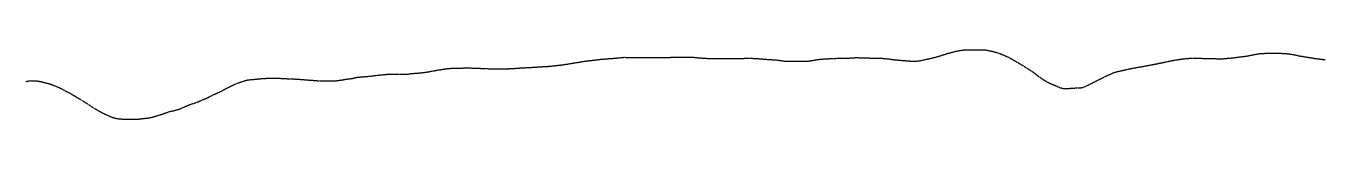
# Model space of a CAD drawing. Header units: millimetres. Extents: x 0 to 3426, y 1257 to 1440.
import ezdxf

# ---------------------------------------------------------------- set-up
doc = ezdxf.new("R2010")
doc.units = ezdxf.units.MM
doc.linetypes.add('HIDDEN', pattern=[0.375, 0.25, -0.125])
doc.layers.add('Perfil -TERRENO', color=7, linetype='HIDDEN')

msp = doc.modelspace()

# ---------------------------------------------------------------- linework, layer by layer
at = {"layer": 'Perfil -TERRENO'}
msp.add_lwpolyline([(0, 1356.4), (8.6, 1357.9), (11.7, 1358.3), (12.8, 1358.4), (17, 1358.1), (19, 1358.1), (28.9, 1357.9), (36.6, 1356.4), (40.5, 1355.7), (63, 1350), (80.1, 1343.3), (87.8, 1340), (92.9, 1337.5), (106.7, 1330), (115.5, 1325.9), (118.2, 1324.3), (125.1, 1320), (127.8, 1318.4), (139.4, 1311.4), (141.8, 1310), (143.6, 1309), (145.7, 1307.6), (157.9, 1300), (159.8, 1298.8), (165.1, 1295.4), (172.9, 1290), (173, 1290), (186.8, 1281.7), (186.9, 1281.7), (189.9, 1280), (193.9, 1277.6), (208.9, 1270), (222.4, 1264), (224.3, 1263.3), (232.8, 1260), (234.9, 1259.6), (235.5, 1259.5), (244.6, 1258), (255.5, 1257.1), (255.8, 1257.1), (256.6, 1257), (258.6, 1257), (265.3, 1257), (286.4, 1256.6), (286.6, 1256.6), (287.1, 1256.6), (293.4, 1256.8), (293.5, 1256.8), (293.6, 1256.8), (300.8, 1257.6), (321.5, 1260), (333, 1262.1), (338.9, 1263.9), (358.9, 1270), (365.1, 1272.3), (375.1, 1275.9), (391.7, 1280), (404.8, 1283.5), (411.1, 1286.3), (419.4, 1290), (426.5, 1293), (433.4, 1295.9), (437, 1297.1), (442.9, 1298.8), (447.3, 1300), (455, 1303.3), (467.6, 1308.6), (471.3, 1310), (476.8, 1312.6), (480.1, 1314.2), (491, 1319.6), (491.8, 1320), (512.6, 1329.7), (512.7, 1329.8), (513.3, 1330), (515.2, 1331), (532.5, 1340), (539.9, 1343.7), (542.2, 1344.8), (552.8, 1350), (561.8, 1353.1), (567, 1354.8), (582.5, 1360), (586.1, 1360.5), (587.3, 1360.6), (623.8, 1364.1), (626.8, 1364.3), (636.9, 1364.7), (661.3, 1365.2), (667.4, 1364.8), (697.5, 1363), (712.7, 1362.7), (721.9, 1362), (746.5, 1360), (764.3, 1358.8), (774.8, 1357.7), (813.6, 1357.6), (821.2, 1358.7), (831.8, 1360), (849, 1363.1), (856.7, 1363.6), (858.1, 1363.9), (872.2, 1367), (872.5, 1367.1), (874.3, 1367.5), (879.4, 1367.9), (905, 1370), (937.3, 1373.8), (959.8, 1375.8), (960.1, 1375.8), (981.6, 1375.6), (985.9, 1375.6), (1008.3, 1375.9), (1014.9, 1377.1), (1043.7, 1379.2), (1049.8, 1380), (1055.6, 1380.8), (1060.7, 1381.6), (1060.8, 1381.6), (1083.6, 1385.9), (1084.2, 1386), (1109.9, 1390), (1116.9, 1390.8), (1130, 1391.1), (1165, 1392.1), (1175.5, 1391.7), (1215.7, 1390.3), (1219.4, 1390), (1223.4, 1390), (1224.5, 1390), (1247.4, 1390), (1248.3, 1390), (1252.4, 1390), (1256.9, 1390), (1274, 1390), (1278.4, 1390.2), (1297.6, 1391.3), (1303.8, 1392), (1307.5, 1392.2), (1338.4, 1393.7), (1359.6, 1395.2), (1364.3, 1395.4), (1377.7, 1396.1), (1388.3, 1397.2), (1410.4, 1399.6), (1413.4, 1400), (1435, 1403.2), (1444, 1404.7), (1475.7, 1410), (1505.7, 1413.4), (1517, 1414.8), (1526.8, 1415.6), (1557.6, 1418), (1566.9, 1419), (1567.9, 1419.2), (1575.9, 1419.9), (1576.7, 1419.9), (1577.6, 1419.9), (1595.4, 1419.8), (1596.3, 1419.8), (1599.8, 1419.8), (1630.2, 1419.6), (1659.6, 1419.8), (1665.1, 1419.8), (1683.6, 1419.8), (1687, 1419.8), (1698.5, 1419.8), (1699.6, 1419.9), (1703.5, 1419.9), (1716.9, 1419.9), (1724.9, 1419.9), (1730.2, 1419.9), (1745.2, 1419.9), (1747.8, 1419.9), (1753.4, 1420), (1761.7, 1420), (1761.8, 1419.9), (1763.4, 1419.7), (1763.7, 1419.7), (1766.5, 1419.4), (1767.3, 1419.3), (1775.4, 1418.5), (1791.7, 1417.5), (1793.9, 1417.4), (1796.7, 1417.2), (1827.7, 1416.9), (1832, 1416.8), (1837.3, 1416.7), (1867.9, 1417), (1872.2, 1417.1), (1877.4, 1417.1), (1882.4, 1417.1), (1888.4, 1417.2), (1901.5, 1417.3), (1903.2, 1417.3), (1905.4, 1417.3), (1908.1, 1417.4), (1911.6, 1417.5), (1919.3, 1417.1), (1929.5, 1416.6), (1952.8, 1414.8), (1983.8, 1412.5), (1988.8, 1411.8), (2001.7, 1410), (2002.1, 1410), (2046.1, 1410), (2063.4, 1410), (2093.7, 1414.9), (2097.9, 1415.2), (2115.1, 1416.3), (2118.4, 1416.4), (2129.7, 1416.5), (2138, 1417.4), (2143.2, 1417.9), (2158.6, 1417.2), (2190.4, 1419.2), (2236.7, 1417.7), (2253.2, 1417.6), (2262.3, 1417.1), (2294.4, 1413.2), (2309.2, 1412), (2333.5, 1410), (2333.6, 1410), (2333.6, 1410), (2333.6, 1410), (2333.9, 1410), (2345.7, 1410), (2346.5, 1410), (2356.9, 1410.7), (2364.1, 1412.3), (2398.6, 1420), (2406.3, 1422.5), (2414.8, 1425.1), (2430.5, 1430), (2452.2, 1435.8), (2453.7, 1436.1), (2470.5, 1439.1), (2477, 1440), (2493.8, 1440), (2514.5, 1440), (2519.5, 1440), (2521.1, 1440), (2526, 1440), (2527.8, 1440), (2528.3, 1440), (2529.7, 1440), (2554.9, 1434.4), (2561.4, 1432.4), (2568.4, 1430), (2570.9, 1429), (2590.6, 1420.8), (2591.8, 1420), (2593.9, 1419), (2594.3, 1418.8), (2609.3, 1410), (2610.3, 1409.5), (2615.1, 1406.8), (2624.6, 1401.2), (2626.7, 1400), (2631, 1397.2), (2642.5, 1390), (2646.1, 1387.6), (2656.7, 1380.8), (2657.6, 1380.2), (2657.9, 1380), (2658.9, 1379.2), (2670.8, 1370), (2673.9, 1367.7), (2678.3, 1364.6), (2685.3, 1360), (2691.8, 1356.3), (2698.8, 1352.3), (2704.1, 1350), (2717.2, 1344.8), (2717.3, 1344.8), (2727.5, 1340), (2727.5, 1340), (2729.3, 1339.6), (2729.3, 1339.5), (2736.1, 1337.9), (2736.1, 1337.9), (2739.3, 1337.8), (2739.6, 1337.8), (2760.7, 1338.4), (2761.1, 1338.4), (2772.8, 1339.5), (2785.3, 1340), (2788.7, 1341.3), (2797.1, 1344.5), (2808.1, 1350), (2808.1, 1350), (2813.1, 1352.3), (2827.3, 1360), (2833.9, 1363.1), (2844.9, 1368.3), (2846.9, 1369.5), (2847.7, 1370), (2859.4, 1375.1), (2869.5, 1380), (2876.4, 1381.6), (2912.4, 1390), (2912.5, 1390), (2912.7, 1390), (2912.8, 1390), (2913.1, 1390.1), (2913.3, 1390.1), (2968.4, 1400), (2975.1, 1401.4), (3010.2, 1408.5), (3016.2, 1409.9), (3016.8, 1410), (3018.1, 1410.3), (3020.6, 1410.8), (3045.8, 1415.1), (3050.8, 1415.6), (3068.9, 1417.5), (3076.1, 1417.9), (3092.4, 1417.5), (3099.7, 1417.3), (3150.3, 1416.1), (3157.2, 1416.3), (3163.1, 1416.8), (3185.2, 1418.7), (3191.4, 1419.7), (3193.6, 1420), (3219.2, 1423.1), (3253.8, 1430), (3275.8, 1430.7), (3282.7, 1430.7), (3297.9, 1430.9), (3303.1, 1430.8), (3304.1, 1430.7), (3321.9, 1430.1), (3322.2, 1430), (3323.2, 1430), (3327.9, 1429.4), (3342.1, 1427.5), (3346.2, 1426.6), (3358.6, 1423.8), (3381.9, 1420), (3382.8, 1419.9), (3403.2, 1416.5), (3403.9, 1416.5), (3415.1, 1415.1), (3415.3, 1415), (3418.9, 1414.6), (3426.4, 1413.9)], dxfattribs=at)

doc.saveas('drawing.dxf')
